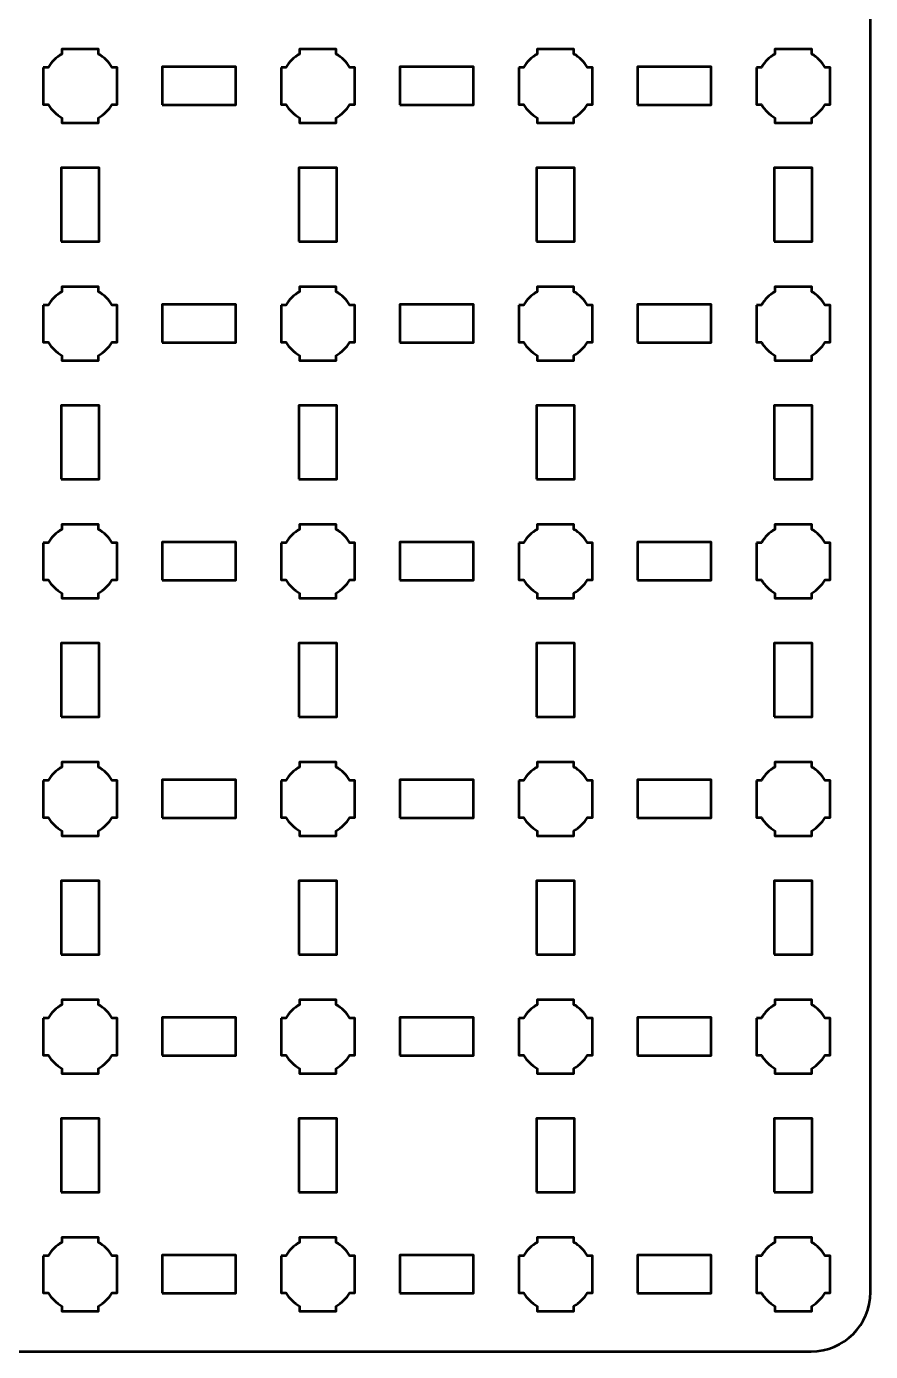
# Model space of a CAD drawing. Header units: centimetres. Extents: x -24.1 to 3.1, y -26.5 to -3.2.
# Drawn here: x -3.95 to 3.15, y -26.5 to -15.35 of the extents above; entities that cross this region are included whole.
import ezdxf

# ---------------------------------------------------------------- set-up
doc = ezdxf.new("R2010")
doc.units = ezdxf.units.CM
doc.header["$MEASUREMENT"] = 0
doc.layers.add('Layer 1', color=7, linetype='Continuous')

msp = doc.modelspace()

# ---------------------------------------------------------------- linework, layer by layer
at = {"layer": 'Layer 1', "color": 250, "lineweight": 53}
for points in [[(-2.81, -16.01), (-2.19, -16.01), (-2.19, -15.69), (-2.81, -15.69), (-2.81, -16.01)], [(-0.81, -16.01), (-0.19, -16.01), (-0.19, -15.69), (-0.81, -15.69), (-0.81, -16.01)], [(1.19, -16.01), (1.81, -16.01), (1.81, -15.69), (1.19, -15.69), (1.19, -16.01)], [(-3.66, -17.16), (-3.34, -17.16), (-3.34, -16.54), (-3.66, -16.54), (-3.66, -17.16)], [(-1.66, -17.16), (-1.34, -17.16), (-1.34, -16.54), (-1.66, -16.54), (-1.66, -17.16)], [(0.34, -17.16), (0.66, -17.16), (0.66, -16.54), (0.34, -16.54), (0.34, -17.16)], [(2.34, -17.16), (2.66, -17.16), (2.66, -16.54), (2.34, -16.54), (2.34, -17.16)], [(-2.81, -18.01), (-2.19, -18.01), (-2.19, -17.69), (-2.81, -17.69), (-2.81, -18.01)], [(-0.81, -18.01), (-0.19, -18.01), (-0.19, -17.69), (-0.81, -17.69), (-0.81, -18.01)], [(1.19, -18.01), (1.81, -18.01), (1.81, -17.69), (1.19, -17.69), (1.19, -18.01)], [(-3.66, -19.16), (-3.34, -19.16), (-3.34, -18.54), (-3.66, -18.54), (-3.66, -19.16)], [(-1.66, -19.16), (-1.34, -19.16), (-1.34, -18.54), (-1.66, -18.54), (-1.66, -19.16)], [(0.34, -19.16), (0.66, -19.16), (0.66, -18.54), (0.34, -18.54), (0.34, -19.16)], [(2.34, -19.16), (2.66, -19.16), (2.66, -18.54), (2.34, -18.54), (2.34, -19.16)], [(-2.81, -20.01), (-2.19, -20.01), (-2.19, -19.69), (-2.81, -19.69), (-2.81, -20.01)], [(-0.81, -20.01), (-0.19, -20.01), (-0.19, -19.69), (-0.81, -19.69), (-0.81, -20.01)], [(1.19, -20.01), (1.81, -20.01), (1.81, -19.69), (1.19, -19.69), (1.19, -20.01)], [(-3.66, -21.16), (-3.34, -21.16), (-3.34, -20.54), (-3.66, -20.54), (-3.66, -21.16)], [(-1.66, -21.16), (-1.34, -21.16), (-1.34, -20.54), (-1.66, -20.54), (-1.66, -21.16)], [(0.34, -21.16), (0.66, -21.16), (0.66, -20.54), (0.34, -20.54), (0.34, -21.16)], [(2.34, -21.16), (2.66, -21.16), (2.66, -20.54), (2.34, -20.54), (2.34, -21.16)], [(-2.81, -22.01), (-2.19, -22.01), (-2.19, -21.69), (-2.81, -21.69), (-2.81, -22.01)], [(-0.81, -22.01), (-0.19, -22.01), (-0.19, -21.69), (-0.81, -21.69), (-0.81, -22.01)], [(1.19, -22.01), (1.81, -22.01), (1.81, -21.69), (1.19, -21.69), (1.19, -22.01)], [(-3.66, -23.16), (-3.34, -23.16), (-3.34, -22.54), (-3.66, -22.54), (-3.66, -23.16)], [(-1.66, -23.16), (-1.34, -23.16), (-1.34, -22.54), (-1.66, -22.54), (-1.66, -23.16)], [(0.34, -23.16), (0.66, -23.16), (0.66, -22.54), (0.34, -22.54), (0.34, -23.16)], [(2.34, -23.16), (2.66, -23.16), (2.66, -22.54), (2.34, -22.54), (2.34, -23.16)], [(-2.81, -24.01), (-2.19, -24.01), (-2.19, -23.69), (-2.81, -23.69), (-2.81, -24.01)], [(-0.81, -24.01), (-0.19, -24.01), (-0.19, -23.69), (-0.81, -23.69), (-0.81, -24.01)], [(1.19, -24.01), (1.81, -24.01), (1.81, -23.69), (1.19, -23.69), (1.19, -24.01)], [(-3.66, -25.16), (-3.34, -25.16), (-3.34, -24.54), (-3.66, -24.54), (-3.66, -25.16)], [(-1.66, -25.16), (-1.34, -25.16), (-1.34, -24.54), (-1.66, -24.54), (-1.66, -25.16)], [(0.34, -25.16), (0.66, -25.16), (0.66, -24.54), (0.34, -24.54), (0.34, -25.16)], [(2.34, -25.16), (2.66, -25.16), (2.66, -24.54), (2.34, -24.54), (2.34, -25.16)], [(-2.81, -26.01), (-2.19, -26.01), (-2.19, -25.69), (-2.81, -25.69), (-2.81, -26.01)], [(-0.81, -26.01), (-0.19, -26.01), (-0.19, -25.69), (-0.81, -25.69), (-0.81, -26.01)], [(1.19, -26.01), (1.81, -26.01), (1.81, -25.69), (1.19, -25.69), (1.19, -26.01)]]:
    msp.add_lwpolyline(points, close=True, dxfattribs=at)
msp.add_open_spline([(-24.15, -26), (-24.15, -26), (-24.15, -3.7), (-24.15, -3.7), (-24.15, -3.7), (-24.15, -3.42391), (-23.92609, -3.2), (-23.65, -3.2), (-23.65, -3.2), (-23.65, -3.2), (2.65, -3.2), (2.65, -3.2), (2.65, -3.2), (2.92609, -3.2), (3.15, -3.42391), (3.15, -3.7), (3.15, -3.7), (3.15, -3.7), (3.15, -26), (3.15, -26), (3.15, -26), (3.15, -26.27609), (2.92609, -26.5), (2.65, -26.5), (2.65, -26.5), (2.65, -26.5), (-23.65, -26.5), (-23.65, -26.5), (-23.65, -26.5), (-23.92609, -26.5), (-24.15, -26.27609), (-24.15, -26)], degree=3, knots=[0, 0, 0, 0, 0.125, 0.125, 0.125, 0.125, 0.25, 0.25, 0.25, 0.25, 0.375, 0.375, 0.375, 0.375, 0.5, 0.5, 0.5, 0.5, 0.625, 0.625, 0.625, 0.625, 0.75, 0.75, 0.75, 0.75, 0.875, 0.875, 0.875, 0.875, 1, 1, 1, 1], dxfattribs=at)
at = {"layer": 'Layer 1', "lineweight": 53}
for points in [[(-3.81, -15.695), (-3.81, -15.695), (-3.76851, -15.695), (-3.76851, -15.695), (-3.76851, -15.695), (-3.74128, -15.64795), (-3.70205, -15.60872), (-3.655, -15.58149), (-3.655, -15.58149), (-3.655, -15.58149), (-3.655, -15.54), (-3.655, -15.54), (-3.655, -15.54), (-3.655, -15.54), (-3.5, -15.54), (-3.5, -15.54), (-3.5, -15.54), (-3.5, -15.54), (-3.345, -15.54), (-3.345, -15.54), (-3.345, -15.54), (-3.345, -15.54), (-3.345, -15.58149), (-3.345, -15.58149), (-3.345, -15.58149), (-3.29795, -15.60872), (-3.25872, -15.64795), (-3.23149, -15.695), (-3.23149, -15.695), (-3.23149, -15.695), (-3.19, -15.695), (-3.19, -15.695), (-3.19, -15.695), (-3.19, -15.695), (-3.19, -15.85), (-3.19, -15.85), (-3.19, -15.85), (-3.19, -15.85), (-3.19, -16.005), (-3.19, -16.005), (-3.19, -16.005), (-3.19, -16.005), (-3.23149, -16.005), (-3.23149, -16.005), (-3.23149, -16.005), (-3.25872, -16.05205), (-3.29795, -16.09128), (-3.345, -16.11851), (-3.345, -16.11851), (-3.345, -16.11851), (-3.345, -16.16), (-3.345, -16.16), (-3.345, -16.16), (-3.345, -16.16), (-3.5, -16.16), (-3.5, -16.16), (-3.5, -16.16), (-3.5, -16.16), (-3.655, -16.16), (-3.655, -16.16), (-3.655, -16.16), (-3.655, -16.16), (-3.655, -16.11851), (-3.655, -16.11851), (-3.655, -16.11851), (-3.70205, -16.09128), (-3.74128, -16.05205), (-3.76851, -16.005), (-3.76851, -16.005), (-3.76851, -16.005), (-3.81, -16.005), (-3.81, -16.005), (-3.81, -16.005), (-3.81, -16.005), (-3.81, -15.85), (-3.81, -15.85), (-3.81, -15.85), (-3.81, -15.85), (-3.81, -15.695), (-3.81, -15.695)], [(-1.81, -15.695), (-1.81, -15.695), (-1.76851, -15.695), (-1.76851, -15.695), (-1.76851, -15.695), (-1.74128, -15.64795), (-1.70205, -15.60872), (-1.655, -15.58149), (-1.655, -15.58149), (-1.655, -15.58149), (-1.655, -15.54), (-1.655, -15.54), (-1.655, -15.54), (-1.655, -15.54), (-1.5, -15.54), (-1.5, -15.54), (-1.5, -15.54), (-1.5, -15.54), (-1.345, -15.54), (-1.345, -15.54), (-1.345, -15.54), (-1.345, -15.54), (-1.345, -15.58149), (-1.345, -15.58149), (-1.345, -15.58149), (-1.29795, -15.60872), (-1.25872, -15.64795), (-1.23149, -15.695), (-1.23149, -15.695), (-1.23149, -15.695), (-1.19, -15.695), (-1.19, -15.695), (-1.19, -15.695), (-1.19, -15.695), (-1.19, -15.85), (-1.19, -15.85), (-1.19, -15.85), (-1.19, -15.85), (-1.19, -16.005), (-1.19, -16.005), (-1.19, -16.005), (-1.19, -16.005), (-1.23149, -16.005), (-1.23149, -16.005), (-1.23149, -16.005), (-1.25872, -16.05205), (-1.29795, -16.09128), (-1.345, -16.11851), (-1.345, -16.11851), (-1.345, -16.11851), (-1.345, -16.16), (-1.345, -16.16), (-1.345, -16.16), (-1.345, -16.16), (-1.5, -16.16), (-1.5, -16.16), (-1.5, -16.16), (-1.5, -16.16), (-1.655, -16.16), (-1.655, -16.16), (-1.655, -16.16), (-1.655, -16.16), (-1.655, -16.11851), (-1.655, -16.11851), (-1.655, -16.11851), (-1.70205, -16.09128), (-1.74128, -16.05205), (-1.76851, -16.005), (-1.76851, -16.005), (-1.76851, -16.005), (-1.81, -16.005), (-1.81, -16.005), (-1.81, -16.005), (-1.81, -16.005), (-1.81, -15.85), (-1.81, -15.85), (-1.81, -15.85), (-1.81, -15.85), (-1.81, -15.695), (-1.81, -15.695)], [(0.19, -15.695), (0.19, -15.695), (0.23149, -15.695), (0.23149, -15.695), (0.23149, -15.695), (0.25872, -15.64795), (0.29795, -15.60872), (0.345, -15.58149), (0.345, -15.58149), (0.345, -15.58149), (0.345, -15.54), (0.345, -15.54), (0.345, -15.54), (0.345, -15.54), (0.5, -15.54), (0.5, -15.54), (0.5, -15.54), (0.5, -15.54), (0.655, -15.54), (0.655, -15.54), (0.655, -15.54), (0.655, -15.54), (0.655, -15.58149), (0.655, -15.58149), (0.655, -15.58149), (0.70205, -15.60872), (0.74128, -15.64795), (0.76851, -15.695), (0.76851, -15.695), (0.76851, -15.695), (0.81, -15.695), (0.81, -15.695), (0.81, -15.695), (0.81, -15.695), (0.81, -15.85), (0.81, -15.85), (0.81, -15.85), (0.81, -15.85), (0.81, -16.005), (0.81, -16.005), (0.81, -16.005), (0.81, -16.005), (0.76851, -16.005), (0.76851, -16.005), (0.76851, -16.005), (0.74128, -16.05205), (0.70205, -16.09128), (0.655, -16.11851), (0.655, -16.11851), (0.655, -16.11851), (0.655, -16.16), (0.655, -16.16), (0.655, -16.16), (0.655, -16.16), (0.5, -16.16), (0.5, -16.16), (0.5, -16.16), (0.5, -16.16), (0.345, -16.16), (0.345, -16.16), (0.345, -16.16), (0.345, -16.16), (0.345, -16.11851), (0.345, -16.11851), (0.345, -16.11851), (0.29795, -16.09128), (0.25872, -16.05205), (0.23149, -16.005), (0.23149, -16.005), (0.23149, -16.005), (0.19, -16.005), (0.19, -16.005), (0.19, -16.005), (0.19, -16.005), (0.19, -15.85), (0.19, -15.85), (0.19, -15.85), (0.19, -15.85), (0.19, -15.695), (0.19, -15.695)], [(2.19, -15.695), (2.19, -15.695), (2.23149, -15.695), (2.23149, -15.695), (2.23149, -15.695), (2.25872, -15.64795), (2.29795, -15.60872), (2.345, -15.58149), (2.345, -15.58149), (2.345, -15.58149), (2.345, -15.54), (2.345, -15.54), (2.345, -15.54), (2.345, -15.54), (2.5, -15.54), (2.5, -15.54), (2.5, -15.54), (2.5, -15.54), (2.655, -15.54), (2.655, -15.54), (2.655, -15.54), (2.655, -15.54), (2.655, -15.58149), (2.655, -15.58149), (2.655, -15.58149), (2.70205, -15.60872), (2.74128, -15.64795), (2.76851, -15.695), (2.76851, -15.695), (2.76851, -15.695), (2.81, -15.695), (2.81, -15.695), (2.81, -15.695), (2.81, -15.695), (2.81, -15.85), (2.81, -15.85), (2.81, -15.85), (2.81, -15.85), (2.81, -16.005), (2.81, -16.005), (2.81, -16.005), (2.81, -16.005), (2.76851, -16.005), (2.76851, -16.005), (2.76851, -16.005), (2.74128, -16.05205), (2.70205, -16.09128), (2.655, -16.11851), (2.655, -16.11851), (2.655, -16.11851), (2.655, -16.16), (2.655, -16.16), (2.655, -16.16), (2.655, -16.16), (2.5, -16.16), (2.5, -16.16), (2.5, -16.16), (2.5, -16.16), (2.345, -16.16), (2.345, -16.16), (2.345, -16.16), (2.345, -16.16), (2.345, -16.11851), (2.345, -16.11851), (2.345, -16.11851), (2.29795, -16.09128), (2.25872, -16.05205), (2.23149, -16.005), (2.23149, -16.005), (2.23149, -16.005), (2.19, -16.005), (2.19, -16.005), (2.19, -16.005), (2.19, -16.005), (2.19, -15.85), (2.19, -15.85), (2.19, -15.85), (2.19, -15.85), (2.19, -15.695), (2.19, -15.695)], [(-3.81, -17.695), (-3.81, -17.695), (-3.76851, -17.695), (-3.76851, -17.695), (-3.76851, -17.695), (-3.74128, -17.64795), (-3.70205, -17.60872), (-3.655, -17.58149), (-3.655, -17.58149), (-3.655, -17.58149), (-3.655, -17.54), (-3.655, -17.54), (-3.655, -17.54), (-3.655, -17.54), (-3.5, -17.54), (-3.5, -17.54), (-3.5, -17.54), (-3.5, -17.54), (-3.345, -17.54), (-3.345, -17.54), (-3.345, -17.54), (-3.345, -17.54), (-3.345, -17.58149), (-3.345, -17.58149), (-3.345, -17.58149), (-3.29795, -17.60872), (-3.25872, -17.64795), (-3.23149, -17.695), (-3.23149, -17.695), (-3.23149, -17.695), (-3.19, -17.695), (-3.19, -17.695), (-3.19, -17.695), (-3.19, -17.695), (-3.19, -17.85), (-3.19, -17.85), (-3.19, -17.85), (-3.19, -17.85), (-3.19, -18.005), (-3.19, -18.005), (-3.19, -18.005), (-3.19, -18.005), (-3.23149, -18.005), (-3.23149, -18.005), (-3.23149, -18.005), (-3.25872, -18.05205), (-3.29795, -18.09128), (-3.345, -18.11851), (-3.345, -18.11851), (-3.345, -18.11851), (-3.345, -18.16), (-3.345, -18.16), (-3.345, -18.16), (-3.345, -18.16), (-3.5, -18.16), (-3.5, -18.16), (-3.5, -18.16), (-3.5, -18.16), (-3.655, -18.16), (-3.655, -18.16), (-3.655, -18.16), (-3.655, -18.16), (-3.655, -18.11851), (-3.655, -18.11851), (-3.655, -18.11851), (-3.70205, -18.09128), (-3.74128, -18.05205), (-3.76851, -18.005), (-3.76851, -18.005), (-3.76851, -18.005), (-3.81, -18.005), (-3.81, -18.005), (-3.81, -18.005), (-3.81, -18.005), (-3.81, -17.85), (-3.81, -17.85), (-3.81, -17.85), (-3.81, -17.85), (-3.81, -17.695), (-3.81, -17.695)], [(-1.81, -17.695), (-1.81, -17.695), (-1.76851, -17.695), (-1.76851, -17.695), (-1.76851, -17.695), (-1.74128, -17.64795), (-1.70205, -17.60872), (-1.655, -17.58149), (-1.655, -17.58149), (-1.655, -17.58149), (-1.655, -17.54), (-1.655, -17.54), (-1.655, -17.54), (-1.655, -17.54), (-1.5, -17.54), (-1.5, -17.54), (-1.5, -17.54), (-1.5, -17.54), (-1.345, -17.54), (-1.345, -17.54), (-1.345, -17.54), (-1.345, -17.54), (-1.345, -17.58149), (-1.345, -17.58149), (-1.345, -17.58149), (-1.29795, -17.60872), (-1.25872, -17.64795), (-1.23149, -17.695), (-1.23149, -17.695), (-1.23149, -17.695), (-1.19, -17.695), (-1.19, -17.695), (-1.19, -17.695), (-1.19, -17.695), (-1.19, -17.85), (-1.19, -17.85), (-1.19, -17.85), (-1.19, -17.85), (-1.19, -18.005), (-1.19, -18.005), (-1.19, -18.005), (-1.19, -18.005), (-1.23149, -18.005), (-1.23149, -18.005), (-1.23149, -18.005), (-1.25872, -18.05205), (-1.29795, -18.09128), (-1.345, -18.11851), (-1.345, -18.11851), (-1.345, -18.11851), (-1.345, -18.16), (-1.345, -18.16), (-1.345, -18.16), (-1.345, -18.16), (-1.5, -18.16), (-1.5, -18.16), (-1.5, -18.16), (-1.5, -18.16), (-1.655, -18.16), (-1.655, -18.16), (-1.655, -18.16), (-1.655, -18.16), (-1.655, -18.11851), (-1.655, -18.11851), (-1.655, -18.11851), (-1.70205, -18.09128), (-1.74128, -18.05205), (-1.76851, -18.005), (-1.76851, -18.005), (-1.76851, -18.005), (-1.81, -18.005), (-1.81, -18.005), (-1.81, -18.005), (-1.81, -18.005), (-1.81, -17.85), (-1.81, -17.85), (-1.81, -17.85), (-1.81, -17.85), (-1.81, -17.695), (-1.81, -17.695)], [(0.19, -17.695), (0.19, -17.695), (0.23149, -17.695), (0.23149, -17.695), (0.23149, -17.695), (0.25872, -17.64795), (0.29795, -17.60872), (0.345, -17.58149), (0.345, -17.58149), (0.345, -17.58149), (0.345, -17.54), (0.345, -17.54), (0.345, -17.54), (0.345, -17.54), (0.5, -17.54), (0.5, -17.54), (0.5, -17.54), (0.5, -17.54), (0.655, -17.54), (0.655, -17.54), (0.655, -17.54), (0.655, -17.54), (0.655, -17.58149), (0.655, -17.58149), (0.655, -17.58149), (0.70205, -17.60872), (0.74128, -17.64795), (0.76851, -17.695), (0.76851, -17.695), (0.76851, -17.695), (0.81, -17.695), (0.81, -17.695), (0.81, -17.695), (0.81, -17.695), (0.81, -17.85), (0.81, -17.85), (0.81, -17.85), (0.81, -17.85), (0.81, -18.005), (0.81, -18.005), (0.81, -18.005), (0.81, -18.005), (0.76851, -18.005), (0.76851, -18.005), (0.76851, -18.005), (0.74128, -18.05205), (0.70205, -18.09128), (0.655, -18.11851), (0.655, -18.11851), (0.655, -18.11851), (0.655, -18.16), (0.655, -18.16), (0.655, -18.16), (0.655, -18.16), (0.5, -18.16), (0.5, -18.16), (0.5, -18.16), (0.5, -18.16), (0.345, -18.16), (0.345, -18.16), (0.345, -18.16), (0.345, -18.16), (0.345, -18.11851), (0.345, -18.11851), (0.345, -18.11851), (0.29795, -18.09128), (0.25872, -18.05205), (0.23149, -18.005), (0.23149, -18.005), (0.23149, -18.005), (0.19, -18.005), (0.19, -18.005), (0.19, -18.005), (0.19, -18.005), (0.19, -17.85), (0.19, -17.85), (0.19, -17.85), (0.19, -17.85), (0.19, -17.695), (0.19, -17.695)], [(2.19, -17.695), (2.19, -17.695), (2.23149, -17.695), (2.23149, -17.695), (2.23149, -17.695), (2.25872, -17.64795), (2.29795, -17.60872), (2.345, -17.58149), (2.345, -17.58149), (2.345, -17.58149), (2.345, -17.54), (2.345, -17.54), (2.345, -17.54), (2.345, -17.54), (2.5, -17.54), (2.5, -17.54), (2.5, -17.54), (2.5, -17.54), (2.655, -17.54), (2.655, -17.54), (2.655, -17.54), (2.655, -17.54), (2.655, -17.58149), (2.655, -17.58149), (2.655, -17.58149), (2.70205, -17.60872), (2.74128, -17.64795), (2.76851, -17.695), (2.76851, -17.695), (2.76851, -17.695), (2.81, -17.695), (2.81, -17.695), (2.81, -17.695), (2.81, -17.695), (2.81, -17.85), (2.81, -17.85), (2.81, -17.85), (2.81, -17.85), (2.81, -18.005), (2.81, -18.005), (2.81, -18.005), (2.81, -18.005), (2.76851, -18.005), (2.76851, -18.005), (2.76851, -18.005), (2.74128, -18.05205), (2.70205, -18.09128), (2.655, -18.11851), (2.655, -18.11851), (2.655, -18.11851), (2.655, -18.16), (2.655, -18.16), (2.655, -18.16), (2.655, -18.16), (2.5, -18.16), (2.5, -18.16), (2.5, -18.16), (2.5, -18.16), (2.345, -18.16), (2.345, -18.16), (2.345, -18.16), (2.345, -18.16), (2.345, -18.11851), (2.345, -18.11851), (2.345, -18.11851), (2.29795, -18.09128), (2.25872, -18.05205), (2.23149, -18.005), (2.23149, -18.005), (2.23149, -18.005), (2.19, -18.005), (2.19, -18.005), (2.19, -18.005), (2.19, -18.005), (2.19, -17.85), (2.19, -17.85), (2.19, -17.85), (2.19, -17.85), (2.19, -17.695), (2.19, -17.695)], [(-3.81, -19.695), (-3.81, -19.695), (-3.76851, -19.695), (-3.76851, -19.695), (-3.76851, -19.695), (-3.74128, -19.64795), (-3.70205, -19.60872), (-3.655, -19.58149), (-3.655, -19.58149), (-3.655, -19.58149), (-3.655, -19.54), (-3.655, -19.54), (-3.655, -19.54), (-3.655, -19.54), (-3.5, -19.54), (-3.5, -19.54), (-3.5, -19.54), (-3.5, -19.54), (-3.345, -19.54), (-3.345, -19.54), (-3.345, -19.54), (-3.345, -19.54), (-3.345, -19.58149), (-3.345, -19.58149), (-3.345, -19.58149), (-3.29795, -19.60872), (-3.25872, -19.64795), (-3.23149, -19.695), (-3.23149, -19.695), (-3.23149, -19.695), (-3.19, -19.695), (-3.19, -19.695), (-3.19, -19.695), (-3.19, -19.695), (-3.19, -19.85), (-3.19, -19.85), (-3.19, -19.85), (-3.19, -19.85), (-3.19, -20.005), (-3.19, -20.005), (-3.19, -20.005), (-3.19, -20.005), (-3.23149, -20.005), (-3.23149, -20.005), (-3.23149, -20.005), (-3.25872, -20.05205), (-3.29795, -20.09128), (-3.345, -20.11851), (-3.345, -20.11851), (-3.345, -20.11851), (-3.345, -20.16), (-3.345, -20.16), (-3.345, -20.16), (-3.345, -20.16), (-3.5, -20.16), (-3.5, -20.16), (-3.5, -20.16), (-3.5, -20.16), (-3.655, -20.16), (-3.655, -20.16), (-3.655, -20.16), (-3.655, -20.16), (-3.655, -20.11851), (-3.655, -20.11851), (-3.655, -20.11851), (-3.70205, -20.09128), (-3.74128, -20.05205), (-3.76851, -20.005), (-3.76851, -20.005), (-3.76851, -20.005), (-3.81, -20.005), (-3.81, -20.005), (-3.81, -20.005), (-3.81, -20.005), (-3.81, -19.85), (-3.81, -19.85), (-3.81, -19.85), (-3.81, -19.85), (-3.81, -19.695), (-3.81, -19.695)], [(-1.81, -19.695), (-1.81, -19.695), (-1.76851, -19.695), (-1.76851, -19.695), (-1.76851, -19.695), (-1.74128, -19.64795), (-1.70205, -19.60872), (-1.655, -19.58149), (-1.655, -19.58149), (-1.655, -19.58149), (-1.655, -19.54), (-1.655, -19.54), (-1.655, -19.54), (-1.655, -19.54), (-1.5, -19.54), (-1.5, -19.54), (-1.5, -19.54), (-1.5, -19.54), (-1.345, -19.54), (-1.345, -19.54), (-1.345, -19.54), (-1.345, -19.54), (-1.345, -19.58149), (-1.345, -19.58149), (-1.345, -19.58149), (-1.29795, -19.60872), (-1.25872, -19.64795), (-1.23149, -19.695), (-1.23149, -19.695), (-1.23149, -19.695), (-1.19, -19.695), (-1.19, -19.695), (-1.19, -19.695), (-1.19, -19.695), (-1.19, -19.85), (-1.19, -19.85), (-1.19, -19.85), (-1.19, -19.85), (-1.19, -20.005), (-1.19, -20.005), (-1.19, -20.005), (-1.19, -20.005), (-1.23149, -20.005), (-1.23149, -20.005), (-1.23149, -20.005), (-1.25872, -20.05205), (-1.29795, -20.09128), (-1.345, -20.11851), (-1.345, -20.11851), (-1.345, -20.11851), (-1.345, -20.16), (-1.345, -20.16), (-1.345, -20.16), (-1.345, -20.16), (-1.5, -20.16), (-1.5, -20.16), (-1.5, -20.16), (-1.5, -20.16), (-1.655, -20.16), (-1.655, -20.16), (-1.655, -20.16), (-1.655, -20.16), (-1.655, -20.11851), (-1.655, -20.11851), (-1.655, -20.11851), (-1.70205, -20.09128), (-1.74128, -20.05205), (-1.76851, -20.005), (-1.76851, -20.005), (-1.76851, -20.005), (-1.81, -20.005), (-1.81, -20.005), (-1.81, -20.005), (-1.81, -20.005), (-1.81, -19.85), (-1.81, -19.85), (-1.81, -19.85), (-1.81, -19.85), (-1.81, -19.695), (-1.81, -19.695)], [(0.19, -19.695), (0.19, -19.695), (0.23149, -19.695), (0.23149, -19.695), (0.23149, -19.695), (0.25872, -19.64795), (0.29795, -19.60872), (0.345, -19.58149), (0.345, -19.58149), (0.345, -19.58149), (0.345, -19.54), (0.345, -19.54), (0.345, -19.54), (0.345, -19.54), (0.5, -19.54), (0.5, -19.54), (0.5, -19.54), (0.5, -19.54), (0.655, -19.54), (0.655, -19.54), (0.655, -19.54), (0.655, -19.54), (0.655, -19.58149), (0.655, -19.58149), (0.655, -19.58149), (0.70205, -19.60872), (0.74128, -19.64795), (0.76851, -19.695), (0.76851, -19.695), (0.76851, -19.695), (0.81, -19.695), (0.81, -19.695), (0.81, -19.695), (0.81, -19.695), (0.81, -19.85), (0.81, -19.85), (0.81, -19.85), (0.81, -19.85), (0.81, -20.005), (0.81, -20.005), (0.81, -20.005), (0.81, -20.005), (0.76851, -20.005), (0.76851, -20.005), (0.76851, -20.005), (0.74128, -20.05205), (0.70205, -20.09128), (0.655, -20.11851), (0.655, -20.11851), (0.655, -20.11851), (0.655, -20.16), (0.655, -20.16), (0.655, -20.16), (0.655, -20.16), (0.5, -20.16), (0.5, -20.16), (0.5, -20.16), (0.5, -20.16), (0.345, -20.16), (0.345, -20.16), (0.345, -20.16), (0.345, -20.16), (0.345, -20.11851), (0.345, -20.11851), (0.345, -20.11851), (0.29795, -20.09128), (0.25872, -20.05205), (0.23149, -20.005), (0.23149, -20.005), (0.23149, -20.005), (0.19, -20.005), (0.19, -20.005), (0.19, -20.005), (0.19, -20.005), (0.19, -19.85), (0.19, -19.85), (0.19, -19.85), (0.19, -19.85), (0.19, -19.695), (0.19, -19.695)], [(2.19, -19.695), (2.19, -19.695), (2.23149, -19.695), (2.23149, -19.695), (2.23149, -19.695), (2.25872, -19.64795), (2.29795, -19.60872), (2.345, -19.58149), (2.345, -19.58149), (2.345, -19.58149), (2.345, -19.54), (2.345, -19.54), (2.345, -19.54), (2.345, -19.54), (2.5, -19.54), (2.5, -19.54), (2.5, -19.54), (2.5, -19.54), (2.655, -19.54), (2.655, -19.54), (2.655, -19.54), (2.655, -19.54), (2.655, -19.58149), (2.655, -19.58149), (2.655, -19.58149), (2.70205, -19.60872), (2.74128, -19.64795), (2.76851, -19.695), (2.76851, -19.695), (2.76851, -19.695), (2.81, -19.695), (2.81, -19.695), (2.81, -19.695), (2.81, -19.695), (2.81, -19.85), (2.81, -19.85), (2.81, -19.85), (2.81, -19.85), (2.81, -20.005), (2.81, -20.005), (2.81, -20.005), (2.81, -20.005), (2.76851, -20.005), (2.76851, -20.005), (2.76851, -20.005), (2.74128, -20.05205), (2.70205, -20.09128), (2.655, -20.11851), (2.655, -20.11851), (2.655, -20.11851), (2.655, -20.16), (2.655, -20.16), (2.655, -20.16), (2.655, -20.16), (2.5, -20.16), (2.5, -20.16), (2.5, -20.16), (2.5, -20.16), (2.345, -20.16), (2.345, -20.16), (2.345, -20.16), (2.345, -20.16), (2.345, -20.11851), (2.345, -20.11851), (2.345, -20.11851), (2.29795, -20.09128), (2.25872, -20.05205), (2.23149, -20.005), (2.23149, -20.005), (2.23149, -20.005), (2.19, -20.005), (2.19, -20.005), (2.19, -20.005), (2.19, -20.005), (2.19, -19.85), (2.19, -19.85), (2.19, -19.85), (2.19, -19.85), (2.19, -19.695), (2.19, -19.695)], [(-3.81, -21.695), (-3.81, -21.695), (-3.76851, -21.695), (-3.76851, -21.695), (-3.76851, -21.695), (-3.74128, -21.64795), (-3.70205, -21.60872), (-3.655, -21.58149), (-3.655, -21.58149), (-3.655, -21.58149), (-3.655, -21.54), (-3.655, -21.54), (-3.655, -21.54), (-3.655, -21.54), (-3.5, -21.54), (-3.5, -21.54), (-3.5, -21.54), (-3.5, -21.54), (-3.345, -21.54), (-3.345, -21.54), (-3.345, -21.54), (-3.345, -21.54), (-3.345, -21.58149), (-3.345, -21.58149), (-3.345, -21.58149), (-3.29795, -21.60872), (-3.25872, -21.64795), (-3.23149, -21.695), (-3.23149, -21.695), (-3.23149, -21.695), (-3.19, -21.695), (-3.19, -21.695), (-3.19, -21.695), (-3.19, -21.695), (-3.19, -21.85), (-3.19, -21.85), (-3.19, -21.85), (-3.19, -21.85), (-3.19, -22.005), (-3.19, -22.005), (-3.19, -22.005), (-3.19, -22.005), (-3.23149, -22.005), (-3.23149, -22.005), (-3.23149, -22.005), (-3.25872, -22.05205), (-3.29795, -22.09128), (-3.345, -22.11851), (-3.345, -22.11851), (-3.345, -22.11851), (-3.345, -22.16), (-3.345, -22.16), (-3.345, -22.16), (-3.345, -22.16), (-3.5, -22.16), (-3.5, -22.16), (-3.5, -22.16), (-3.5, -22.16), (-3.655, -22.16), (-3.655, -22.16), (-3.655, -22.16), (-3.655, -22.16), (-3.655, -22.11851), (-3.655, -22.11851), (-3.655, -22.11851), (-3.70205, -22.09128), (-3.74128, -22.05205), (-3.76851, -22.005), (-3.76851, -22.005), (-3.76851, -22.005), (-3.81, -22.005), (-3.81, -22.005), (-3.81, -22.005), (-3.81, -22.005), (-3.81, -21.85), (-3.81, -21.85), (-3.81, -21.85), (-3.81, -21.85), (-3.81, -21.695), (-3.81, -21.695)], [(-1.81, -21.695), (-1.81, -21.695), (-1.76851, -21.695), (-1.76851, -21.695), (-1.76851, -21.695), (-1.74128, -21.64795), (-1.70205, -21.60872), (-1.655, -21.58149), (-1.655, -21.58149), (-1.655, -21.58149), (-1.655, -21.54), (-1.655, -21.54), (-1.655, -21.54), (-1.655, -21.54), (-1.5, -21.54), (-1.5, -21.54), (-1.5, -21.54), (-1.5, -21.54), (-1.345, -21.54), (-1.345, -21.54), (-1.345, -21.54), (-1.345, -21.54), (-1.345, -21.58149), (-1.345, -21.58149), (-1.345, -21.58149), (-1.29795, -21.60872), (-1.25872, -21.64795), (-1.23149, -21.695), (-1.23149, -21.695), (-1.23149, -21.695), (-1.19, -21.695), (-1.19, -21.695), (-1.19, -21.695), (-1.19, -21.695), (-1.19, -21.85), (-1.19, -21.85), (-1.19, -21.85), (-1.19, -21.85), (-1.19, -22.005), (-1.19, -22.005), (-1.19, -22.005), (-1.19, -22.005), (-1.23149, -22.005), (-1.23149, -22.005), (-1.23149, -22.005), (-1.25872, -22.05205), (-1.29795, -22.09128), (-1.345, -22.11851), (-1.345, -22.11851), (-1.345, -22.11851), (-1.345, -22.16), (-1.345, -22.16), (-1.345, -22.16), (-1.345, -22.16), (-1.5, -22.16), (-1.5, -22.16), (-1.5, -22.16), (-1.5, -22.16), (-1.655, -22.16), (-1.655, -22.16), (-1.655, -22.16), (-1.655, -22.16), (-1.655, -22.11851), (-1.655, -22.11851), (-1.655, -22.11851), (-1.70205, -22.09128), (-1.74128, -22.05205), (-1.76851, -22.005), (-1.76851, -22.005), (-1.76851, -22.005), (-1.81, -22.005), (-1.81, -22.005), (-1.81, -22.005), (-1.81, -22.005), (-1.81, -21.85), (-1.81, -21.85), (-1.81, -21.85), (-1.81, -21.85), (-1.81, -21.695), (-1.81, -21.695)], [(0.19, -21.695), (0.19, -21.695), (0.23149, -21.695), (0.23149, -21.695), (0.23149, -21.695), (0.25872, -21.64795), (0.29795, -21.60872), (0.345, -21.58149), (0.345, -21.58149), (0.345, -21.58149), (0.345, -21.54), (0.345, -21.54), (0.345, -21.54), (0.345, -21.54), (0.5, -21.54), (0.5, -21.54), (0.5, -21.54), (0.5, -21.54), (0.655, -21.54), (0.655, -21.54), (0.655, -21.54), (0.655, -21.54), (0.655, -21.58149), (0.655, -21.58149), (0.655, -21.58149), (0.70205, -21.60872), (0.74128, -21.64795), (0.76851, -21.695), (0.76851, -21.695), (0.76851, -21.695), (0.81, -21.695), (0.81, -21.695), (0.81, -21.695), (0.81, -21.695), (0.81, -21.85), (0.81, -21.85), (0.81, -21.85), (0.81, -21.85), (0.81, -22.005), (0.81, -22.005), (0.81, -22.005), (0.81, -22.005), (0.76851, -22.005), (0.76851, -22.005), (0.76851, -22.005), (0.74128, -22.05205), (0.70205, -22.09128), (0.655, -22.11851), (0.655, -22.11851), (0.655, -22.11851), (0.655, -22.16), (0.655, -22.16), (0.655, -22.16), (0.655, -22.16), (0.5, -22.16), (0.5, -22.16), (0.5, -22.16), (0.5, -22.16), (0.345, -22.16), (0.345, -22.16), (0.345, -22.16), (0.345, -22.16), (0.345, -22.11851), (0.345, -22.11851), (0.345, -22.11851), (0.29795, -22.09128), (0.25872, -22.05205), (0.23149, -22.005), (0.23149, -22.005), (0.23149, -22.005), (0.19, -22.005), (0.19, -22.005), (0.19, -22.005), (0.19, -22.005), (0.19, -21.85), (0.19, -21.85), (0.19, -21.85), (0.19, -21.85), (0.19, -21.695), (0.19, -21.695)], [(2.19, -21.695), (2.19, -21.695), (2.23149, -21.695), (2.23149, -21.695), (2.23149, -21.695), (2.25872, -21.64795), (2.29795, -21.60872), (2.345, -21.58149), (2.345, -21.58149), (2.345, -21.58149), (2.345, -21.54), (2.345, -21.54), (2.345, -21.54), (2.345, -21.54), (2.5, -21.54), (2.5, -21.54), (2.5, -21.54), (2.5, -21.54), (2.655, -21.54), (2.655, -21.54), (2.655, -21.54), (2.655, -21.54), (2.655, -21.58149), (2.655, -21.58149), (2.655, -21.58149), (2.70205, -21.60872), (2.74128, -21.64795), (2.76851, -21.695), (2.76851, -21.695), (2.76851, -21.695), (2.81, -21.695), (2.81, -21.695), (2.81, -21.695), (2.81, -21.695), (2.81, -21.85), (2.81, -21.85), (2.81, -21.85), (2.81, -21.85), (2.81, -22.005), (2.81, -22.005), (2.81, -22.005), (2.81, -22.005), (2.76851, -22.005), (2.76851, -22.005), (2.76851, -22.005), (2.74128, -22.05205), (2.70205, -22.09128), (2.655, -22.11851), (2.655, -22.11851), (2.655, -22.11851), (2.655, -22.16), (2.655, -22.16), (2.655, -22.16), (2.655, -22.16), (2.5, -22.16), (2.5, -22.16), (2.5, -22.16), (2.5, -22.16), (2.345, -22.16), (2.345, -22.16), (2.345, -22.16), (2.345, -22.16), (2.345, -22.11851), (2.345, -22.11851), (2.345, -22.11851), (2.29795, -22.09128), (2.25872, -22.05205), (2.23149, -22.005), (2.23149, -22.005), (2.23149, -22.005), (2.19, -22.005), (2.19, -22.005), (2.19, -22.005), (2.19, -22.005), (2.19, -21.85), (2.19, -21.85), (2.19, -21.85), (2.19, -21.85), (2.19, -21.695), (2.19, -21.695)], [(-3.81, -23.695), (-3.81, -23.695), (-3.76851, -23.695), (-3.76851, -23.695), (-3.76851, -23.695), (-3.74128, -23.64795), (-3.70205, -23.60872), (-3.655, -23.58149), (-3.655, -23.58149), (-3.655, -23.58149), (-3.655, -23.54), (-3.655, -23.54), (-3.655, -23.54), (-3.655, -23.54), (-3.5, -23.54), (-3.5, -23.54), (-3.5, -23.54), (-3.5, -23.54), (-3.345, -23.54), (-3.345, -23.54), (-3.345, -23.54), (-3.345, -23.54), (-3.345, -23.58149), (-3.345, -23.58149), (-3.345, -23.58149), (-3.29795, -23.60872), (-3.25872, -23.64795), (-3.23149, -23.695), (-3.23149, -23.695), (-3.23149, -23.695), (-3.19, -23.695), (-3.19, -23.695), (-3.19, -23.695), (-3.19, -23.695), (-3.19, -23.85), (-3.19, -23.85), (-3.19, -23.85), (-3.19, -23.85), (-3.19, -24.005), (-3.19, -24.005), (-3.19, -24.005), (-3.19, -24.005), (-3.23149, -24.005), (-3.23149, -24.005), (-3.23149, -24.005), (-3.25872, -24.05205), (-3.29795, -24.09128), (-3.345, -24.11851), (-3.345, -24.11851), (-3.345, -24.11851), (-3.345, -24.16), (-3.345, -24.16), (-3.345, -24.16), (-3.345, -24.16), (-3.5, -24.16), (-3.5, -24.16), (-3.5, -24.16), (-3.5, -24.16), (-3.655, -24.16), (-3.655, -24.16), (-3.655, -24.16), (-3.655, -24.16), (-3.655, -24.11851), (-3.655, -24.11851), (-3.655, -24.11851), (-3.70205, -24.09128), (-3.74128, -24.05205), (-3.76851, -24.005), (-3.76851, -24.005), (-3.76851, -24.005), (-3.81, -24.005), (-3.81, -24.005), (-3.81, -24.005), (-3.81, -24.005), (-3.81, -23.85), (-3.81, -23.85), (-3.81, -23.85), (-3.81, -23.85), (-3.81, -23.695), (-3.81, -23.695)], [(-1.81, -23.695), (-1.81, -23.695), (-1.76851, -23.695), (-1.76851, -23.695), (-1.76851, -23.695), (-1.74128, -23.64795), (-1.70205, -23.60872), (-1.655, -23.58149), (-1.655, -23.58149), (-1.655, -23.58149), (-1.655, -23.54), (-1.655, -23.54), (-1.655, -23.54), (-1.655, -23.54), (-1.5, -23.54), (-1.5, -23.54), (-1.5, -23.54), (-1.5, -23.54), (-1.345, -23.54), (-1.345, -23.54), (-1.345, -23.54), (-1.345, -23.54), (-1.345, -23.58149), (-1.345, -23.58149), (-1.345, -23.58149), (-1.29795, -23.60872), (-1.25872, -23.64795), (-1.23149, -23.695), (-1.23149, -23.695), (-1.23149, -23.695), (-1.19, -23.695), (-1.19, -23.695), (-1.19, -23.695), (-1.19, -23.695), (-1.19, -23.85), (-1.19, -23.85), (-1.19, -23.85), (-1.19, -23.85), (-1.19, -24.005), (-1.19, -24.005), (-1.19, -24.005), (-1.19, -24.005), (-1.23149, -24.005), (-1.23149, -24.005), (-1.23149, -24.005), (-1.25872, -24.05205), (-1.29795, -24.09128), (-1.345, -24.11851), (-1.345, -24.11851), (-1.345, -24.11851), (-1.345, -24.16), (-1.345, -24.16), (-1.345, -24.16), (-1.345, -24.16), (-1.5, -24.16), (-1.5, -24.16), (-1.5, -24.16), (-1.5, -24.16), (-1.655, -24.16), (-1.655, -24.16), (-1.655, -24.16), (-1.655, -24.16), (-1.655, -24.11851), (-1.655, -24.11851), (-1.655, -24.11851), (-1.70205, -24.09128), (-1.74128, -24.05205), (-1.76851, -24.005), (-1.76851, -24.005), (-1.76851, -24.005), (-1.81, -24.005), (-1.81, -24.005), (-1.81, -24.005), (-1.81, -24.005), (-1.81, -23.85), (-1.81, -23.85), (-1.81, -23.85), (-1.81, -23.85), (-1.81, -23.695), (-1.81, -23.695)], [(0.19, -23.695), (0.19, -23.695), (0.23149, -23.695), (0.23149, -23.695), (0.23149, -23.695), (0.25872, -23.64795), (0.29795, -23.60872), (0.345, -23.58149), (0.345, -23.58149), (0.345, -23.58149), (0.345, -23.54), (0.345, -23.54), (0.345, -23.54), (0.345, -23.54), (0.5, -23.54), (0.5, -23.54), (0.5, -23.54), (0.5, -23.54), (0.655, -23.54), (0.655, -23.54), (0.655, -23.54), (0.655, -23.54), (0.655, -23.58149), (0.655, -23.58149), (0.655, -23.58149), (0.70205, -23.60872), (0.74128, -23.64795), (0.76851, -23.695), (0.76851, -23.695), (0.76851, -23.695), (0.81, -23.695), (0.81, -23.695), (0.81, -23.695), (0.81, -23.695), (0.81, -23.85), (0.81, -23.85), (0.81, -23.85), (0.81, -23.85), (0.81, -24.005), (0.81, -24.005), (0.81, -24.005), (0.81, -24.005), (0.76851, -24.005), (0.76851, -24.005), (0.76851, -24.005), (0.74128, -24.05205), (0.70205, -24.09128), (0.655, -24.11851), (0.655, -24.11851), (0.655, -24.11851), (0.655, -24.16), (0.655, -24.16), (0.655, -24.16), (0.655, -24.16), (0.5, -24.16), (0.5, -24.16), (0.5, -24.16), (0.5, -24.16), (0.345, -24.16), (0.345, -24.16), (0.345, -24.16), (0.345, -24.16), (0.345, -24.11851), (0.345, -24.11851), (0.345, -24.11851), (0.29795, -24.09128), (0.25872, -24.05205), (0.23149, -24.005), (0.23149, -24.005), (0.23149, -24.005), (0.19, -24.005), (0.19, -24.005), (0.19, -24.005), (0.19, -24.005), (0.19, -23.85), (0.19, -23.85), (0.19, -23.85), (0.19, -23.85), (0.19, -23.695), (0.19, -23.695)], [(2.19, -23.695), (2.19, -23.695), (2.23149, -23.695), (2.23149, -23.695), (2.23149, -23.695), (2.25872, -23.64795), (2.29795, -23.60872), (2.345, -23.58149), (2.345, -23.58149), (2.345, -23.58149), (2.345, -23.54), (2.345, -23.54), (2.345, -23.54), (2.345, -23.54), (2.5, -23.54), (2.5, -23.54), (2.5, -23.54), (2.5, -23.54), (2.655, -23.54), (2.655, -23.54), (2.655, -23.54), (2.655, -23.54), (2.655, -23.58149), (2.655, -23.58149), (2.655, -23.58149), (2.70205, -23.60872), (2.74128, -23.64795), (2.76851, -23.695), (2.76851, -23.695), (2.76851, -23.695), (2.81, -23.695), (2.81, -23.695), (2.81, -23.695), (2.81, -23.695), (2.81, -23.85), (2.81, -23.85), (2.81, -23.85), (2.81, -23.85), (2.81, -24.005), (2.81, -24.005), (2.81, -24.005), (2.81, -24.005), (2.76851, -24.005), (2.76851, -24.005), (2.76851, -24.005), (2.74128, -24.05205), (2.70205, -24.09128), (2.655, -24.11851), (2.655, -24.11851), (2.655, -24.11851), (2.655, -24.16), (2.655, -24.16), (2.655, -24.16), (2.655, -24.16), (2.5, -24.16), (2.5, -24.16), (2.5, -24.16), (2.5, -24.16), (2.345, -24.16), (2.345, -24.16), (2.345, -24.16), (2.345, -24.16), (2.345, -24.11851), (2.345, -24.11851), (2.345, -24.11851), (2.29795, -24.09128), (2.25872, -24.05205), (2.23149, -24.005), (2.23149, -24.005), (2.23149, -24.005), (2.19, -24.005), (2.19, -24.005), (2.19, -24.005), (2.19, -24.005), (2.19, -23.85), (2.19, -23.85), (2.19, -23.85), (2.19, -23.85), (2.19, -23.695), (2.19, -23.695)], [(-3.81, -25.695), (-3.81, -25.695), (-3.76851, -25.695), (-3.76851, -25.695), (-3.76851, -25.695), (-3.74128, -25.64795), (-3.70205, -25.60872), (-3.655, -25.58149), (-3.655, -25.58149), (-3.655, -25.58149), (-3.655, -25.54), (-3.655, -25.54), (-3.655, -25.54), (-3.655, -25.54), (-3.5, -25.54), (-3.5, -25.54), (-3.5, -25.54), (-3.5, -25.54), (-3.345, -25.54), (-3.345, -25.54), (-3.345, -25.54), (-3.345, -25.54), (-3.345, -25.58149), (-3.345, -25.58149), (-3.345, -25.58149), (-3.29795, -25.60872), (-3.25872, -25.64795), (-3.23149, -25.695), (-3.23149, -25.695), (-3.23149, -25.695), (-3.19, -25.695), (-3.19, -25.695), (-3.19, -25.695), (-3.19, -25.695), (-3.19, -25.85), (-3.19, -25.85), (-3.19, -25.85), (-3.19, -25.85), (-3.19, -26.005), (-3.19, -26.005), (-3.19, -26.005), (-3.19, -26.005), (-3.23149, -26.005), (-3.23149, -26.005), (-3.23149, -26.005), (-3.25872, -26.05205), (-3.29795, -26.09128), (-3.345, -26.11851), (-3.345, -26.11851), (-3.345, -26.11851), (-3.345, -26.16), (-3.345, -26.16), (-3.345, -26.16), (-3.345, -26.16), (-3.5, -26.16), (-3.5, -26.16), (-3.5, -26.16), (-3.5, -26.16), (-3.655, -26.16), (-3.655, -26.16), (-3.655, -26.16), (-3.655, -26.16), (-3.655, -26.11851), (-3.655, -26.11851), (-3.655, -26.11851), (-3.70205, -26.09128), (-3.74128, -26.05205), (-3.76851, -26.005), (-3.76851, -26.005), (-3.76851, -26.005), (-3.81, -26.005), (-3.81, -26.005), (-3.81, -26.005), (-3.81, -26.005), (-3.81, -25.85), (-3.81, -25.85), (-3.81, -25.85), (-3.81, -25.85), (-3.81, -25.695), (-3.81, -25.695)], [(-1.81, -25.695), (-1.81, -25.695), (-1.76851, -25.695), (-1.76851, -25.695), (-1.76851, -25.695), (-1.74128, -25.64795), (-1.70205, -25.60872), (-1.655, -25.58149), (-1.655, -25.58149), (-1.655, -25.58149), (-1.655, -25.54), (-1.655, -25.54), (-1.655, -25.54), (-1.655, -25.54), (-1.5, -25.54), (-1.5, -25.54), (-1.5, -25.54), (-1.5, -25.54), (-1.345, -25.54), (-1.345, -25.54), (-1.345, -25.54), (-1.345, -25.54), (-1.345, -25.58149), (-1.345, -25.58149), (-1.345, -25.58149), (-1.29795, -25.60872), (-1.25872, -25.64795), (-1.23149, -25.695), (-1.23149, -25.695), (-1.23149, -25.695), (-1.19, -25.695), (-1.19, -25.695), (-1.19, -25.695), (-1.19, -25.695), (-1.19, -25.85), (-1.19, -25.85), (-1.19, -25.85), (-1.19, -25.85), (-1.19, -26.005), (-1.19, -26.005), (-1.19, -26.005), (-1.19, -26.005), (-1.23149, -26.005), (-1.23149, -26.005), (-1.23149, -26.005), (-1.25872, -26.05205), (-1.29795, -26.09128), (-1.345, -26.11851), (-1.345, -26.11851), (-1.345, -26.11851), (-1.345, -26.16), (-1.345, -26.16), (-1.345, -26.16), (-1.345, -26.16), (-1.5, -26.16), (-1.5, -26.16), (-1.5, -26.16), (-1.5, -26.16), (-1.655, -26.16), (-1.655, -26.16), (-1.655, -26.16), (-1.655, -26.16), (-1.655, -26.11851), (-1.655, -26.11851), (-1.655, -26.11851), (-1.70205, -26.09128), (-1.74128, -26.05205), (-1.76851, -26.005), (-1.76851, -26.005), (-1.76851, -26.005), (-1.81, -26.005), (-1.81, -26.005), (-1.81, -26.005), (-1.81, -26.005), (-1.81, -25.85), (-1.81, -25.85), (-1.81, -25.85), (-1.81, -25.85), (-1.81, -25.695), (-1.81, -25.695)], [(0.19, -25.695), (0.19, -25.695), (0.23149, -25.695), (0.23149, -25.695), (0.23149, -25.695), (0.25872, -25.64795), (0.29795, -25.60872), (0.345, -25.58149), (0.345, -25.58149), (0.345, -25.58149), (0.345, -25.54), (0.345, -25.54), (0.345, -25.54), (0.345, -25.54), (0.5, -25.54), (0.5, -25.54), (0.5, -25.54), (0.5, -25.54), (0.655, -25.54), (0.655, -25.54), (0.655, -25.54), (0.655, -25.54), (0.655, -25.58149), (0.655, -25.58149), (0.655, -25.58149), (0.70205, -25.60872), (0.74128, -25.64795), (0.76851, -25.695), (0.76851, -25.695), (0.76851, -25.695), (0.81, -25.695), (0.81, -25.695), (0.81, -25.695), (0.81, -25.695), (0.81, -25.85), (0.81, -25.85), (0.81, -25.85), (0.81, -25.85), (0.81, -26.005), (0.81, -26.005), (0.81, -26.005), (0.81, -26.005), (0.76851, -26.005), (0.76851, -26.005), (0.76851, -26.005), (0.74128, -26.05205), (0.70205, -26.09128), (0.655, -26.11851), (0.655, -26.11851), (0.655, -26.11851), (0.655, -26.16), (0.655, -26.16), (0.655, -26.16), (0.655, -26.16), (0.5, -26.16), (0.5, -26.16), (0.5, -26.16), (0.5, -26.16), (0.345, -26.16), (0.345, -26.16), (0.345, -26.16), (0.345, -26.16), (0.345, -26.11851), (0.345, -26.11851), (0.345, -26.11851), (0.29795, -26.09128), (0.25872, -26.05205), (0.23149, -26.005), (0.23149, -26.005), (0.23149, -26.005), (0.19, -26.005), (0.19, -26.005), (0.19, -26.005), (0.19, -26.005), (0.19, -25.85), (0.19, -25.85), (0.19, -25.85), (0.19, -25.85), (0.19, -25.695), (0.19, -25.695)], [(2.19, -25.695), (2.19, -25.695), (2.23149, -25.695), (2.23149, -25.695), (2.23149, -25.695), (2.25872, -25.64795), (2.29795, -25.60872), (2.345, -25.58149), (2.345, -25.58149), (2.345, -25.58149), (2.345, -25.54), (2.345, -25.54), (2.345, -25.54), (2.345, -25.54), (2.5, -25.54), (2.5, -25.54), (2.5, -25.54), (2.5, -25.54), (2.655, -25.54), (2.655, -25.54), (2.655, -25.54), (2.655, -25.54), (2.655, -25.58149), (2.655, -25.58149), (2.655, -25.58149), (2.70205, -25.60872), (2.74128, -25.64795), (2.76851, -25.695), (2.76851, -25.695), (2.76851, -25.695), (2.81, -25.695), (2.81, -25.695), (2.81, -25.695), (2.81, -25.695), (2.81, -25.85), (2.81, -25.85), (2.81, -25.85), (2.81, -25.85), (2.81, -26.005), (2.81, -26.005), (2.81, -26.005), (2.81, -26.005), (2.76851, -26.005), (2.76851, -26.005), (2.76851, -26.005), (2.74128, -26.05205), (2.70205, -26.09128), (2.655, -26.11851), (2.655, -26.11851), (2.655, -26.11851), (2.655, -26.16), (2.655, -26.16), (2.655, -26.16), (2.655, -26.16), (2.5, -26.16), (2.5, -26.16), (2.5, -26.16), (2.5, -26.16), (2.345, -26.16), (2.345, -26.16), (2.345, -26.16), (2.345, -26.16), (2.345, -26.11851), (2.345, -26.11851), (2.345, -26.11851), (2.29795, -26.09128), (2.25872, -26.05205), (2.23149, -26.005), (2.23149, -26.005), (2.23149, -26.005), (2.19, -26.005), (2.19, -26.005), (2.19, -26.005), (2.19, -26.005), (2.19, -25.85), (2.19, -25.85), (2.19, -25.85), (2.19, -25.85), (2.19, -25.695), (2.19, -25.695)]]:
    msp.add_open_spline(points, degree=3, knots=[0, 0, 0, 0, 0.05, 0.05, 0.05, 0.05, 0.1, 0.1, 0.1, 0.1, 0.15, 0.15, 0.15, 0.15, 0.2, 0.2, 0.2, 0.2, 0.25, 0.25, 0.25, 0.25, 0.3, 0.3, 0.3, 0.3, 0.35, 0.35, 0.35, 0.35, 0.4, 0.4, 0.4, 0.4, 0.45, 0.45, 0.45, 0.45, 0.5, 0.5, 0.5, 0.5, 0.55, 0.55, 0.55, 0.55, 0.6, 0.6, 0.6, 0.6, 0.65, 0.65, 0.65, 0.65, 0.7, 0.7, 0.7, 0.7, 0.75, 0.75, 0.75, 0.75, 0.8, 0.8, 0.8, 0.8, 0.85, 0.85, 0.85, 0.85, 0.9, 0.9, 0.9, 0.9, 0.95, 0.95, 0.95, 0.95, 1, 1, 1, 1], dxfattribs=at)

doc.saveas('drawing.dxf')
